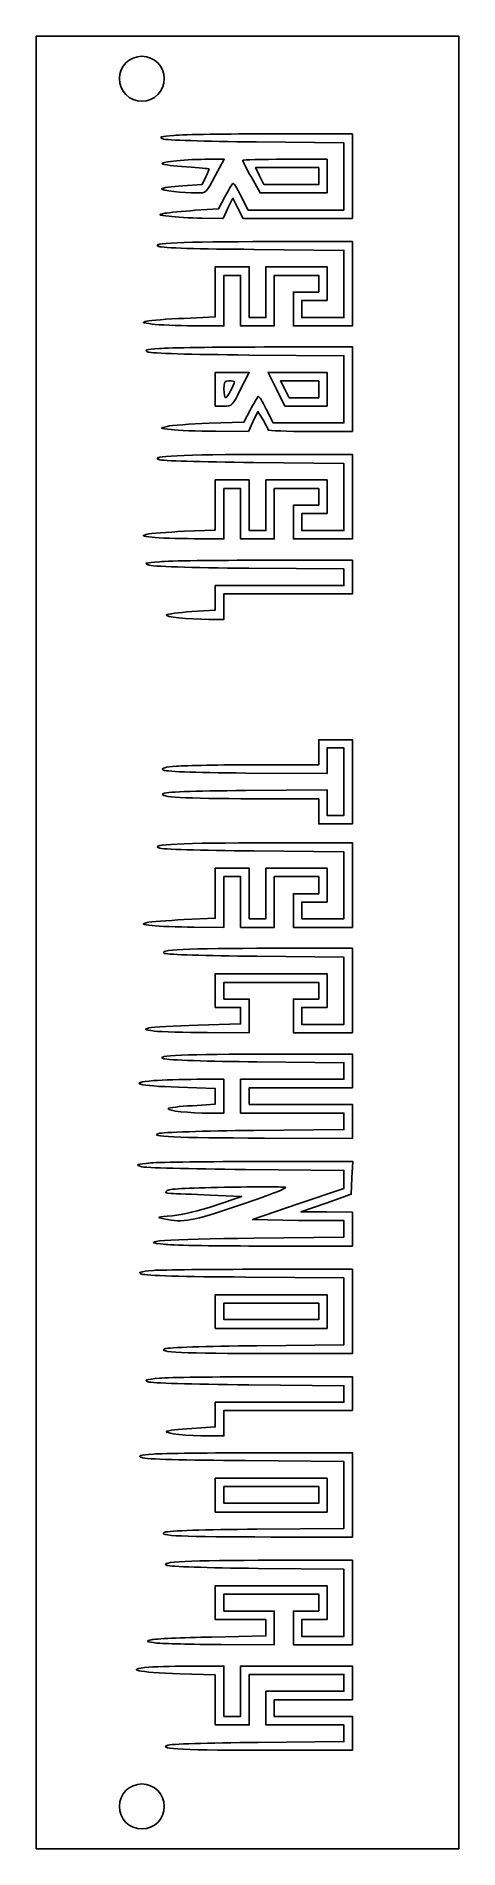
# Model space of a CAD drawing. Extents: x 133 to 163, y -169 to -41.
import ezdxf

# ---------------------------------------------------------------- set-up
doc = ezdxf.new("R2010")
doc.units = 0
doc.layers.add('LAYER_1', color=7, linetype='CONTINUOUS')

msp = doc.modelspace()

# ---------------------------------------------------------------- linework, layer by layer
at = {"layer": 'LAYER_1', "color": 7}
msp.add_lwpolyline([(133.4, -40.55), (163.41, -40.55), (163.41, -169.05), (133.4, -169.05), (133.4, -40.55)], dxfattribs=at)
at = {"layer": 'LAYER_1', "color": 250}
for points in [[(151.52, -51.07), (153.47, -51.07), (153.47, -49.86), (148.98, -49.86), (149.27, -50.45), (149.57, -51.07), (151.52, -51.07), (151.52, -51.07)], [(151.96, -64.38), (154.06, -64.38), (154.06, -66.77), (151.07, -66.77), (150.46, -65.57), (149.87, -64.38), (151.96, -64.38), (151.96, -64.38)], [(152.41, -66.18), (153.47, -66.18), (153.47, -64.98), (150.76, -64.98), (151.07, -65.57), (151.37, -66.18), (152.41, -66.18), (152.41, -66.18)], [(150.1, -129.77), (154.06, -129.77), (154.06, -132.16), (146.12, -132.16), (146.12, -129.77), (150.1, -129.77), (150.1, -129.77)], [(150.1, -131.54), (153.47, -131.54), (153.47, -130.36), (146.73, -130.36), (146.73, -131.54), (150.1, -131.54), (150.1, -131.54)], [(150.1, -142.78), (154.06, -142.78), (154.06, -145.18), (146.12, -145.18), (146.12, -142.78), (150.1, -142.78), (150.1, -142.78)], [(150.1, -144.56), (153.47, -144.56), (153.47, -143.38), (146.73, -143.38), (146.73, -144.56), (150.1, -144.56), (150.1, -144.56)]]:
    msp.add_lwpolyline(points, dxfattribs=at)
at = {"layer": 'LAYER_1', "color": 7}
for points in [[(142.5, -43.55), (142.5, -44.44), (141.78, -45.16), (140.91, -45.16), (140.02, -45.16), (139.31, -44.44), (139.31, -43.55), (139.31, -42.67), (140.02, -41.97), (140.91, -41.97), (141.78, -41.97), (142.5, -42.67), (142.5, -43.55), (142.5, -43.55), (142.5, -43.55), (142.5, -43.55)], [(142.5, -166.05), (142.5, -166.93), (141.78, -167.65), (140.91, -167.65), (140.02, -167.65), (139.31, -166.93), (139.31, -166.05), (139.31, -165.18), (140.02, -164.46), (140.91, -164.46), (141.78, -164.46), (142.5, -165.18), (142.5, -166.05), (142.5, -166.05), (142.5, -166.05), (142.5, -166.05)]]:
    msp.add_open_spline(points, degree=3, knots=[0, 0, 0, 0, 1, 1, 1, 2, 2, 2, 3, 3, 3, 4, 4, 4, 5, 5, 5, 5], dxfattribs=at)
at = {"layer": 'LAYER_1', "color": 250}
for points, knots in [([(143.2, -47.58), (143.86, -47.51), (146.97, -47.47), (150.12, -47.47), (150.12, -47.47), (155.86, -47.47), (155.86, -47.47), (155.86, -47.47), (155.86, -53.46), (155.86, -53.46), (155.86, -53.46), (148.09, -53.46), (148.09, -53.46), (148.09, -53.46), (147.73, -52.74), (147.73, -52.74), (147.73, -52.74), (147.37, -52.04), (147.37, -52.04), (147.37, -52.04), (147.01, -52.74), (147.01, -52.74), (147.01, -52.74), (146.67, -53.46), (146.67, -53.46), (146.67, -53.46), (145.17, -53.44), (145.17, -53.44), (144.34, -53.44), (143.28, -53.38), (142.84, -53.31), (142.04, -53.21), (142.04, -53.21), (142.54, -53.1), (142.82, -53.06), (143.81, -52.95), (144.7, -52.89), (144.7, -52.89), (146.35, -52.78), (146.35, -52.78), (146.35, -52.78), (146.8, -51.94), (146.8, -51.94), (147.05, -51.47), (147.31, -51.03), (147.37, -50.98), (147.41, -50.92), (147.69, -51.32), (147.94, -51.87), (147.94, -51.87), (148.45, -52.87), (148.45, -52.87), (148.45, -52.87), (155.26, -52.87), (155.26, -52.87), (155.26, -52.87), (155.26, -48.11), (155.26, -48.11), (155.26, -48.11), (149.02, -48.04), (149.02, -48.04), (145.23, -48), (142.63, -47.91), (142.4, -47.83), (142.1, -47.7), (142.23, -47.66), (143.2, -47.58), (143.2, -47.58), (143.2, -47.58), (143.2, -47.58), (143.2, -47.58), (143.2, -47.58), (143.2, -47.58)], [0, 0, 0, 0, 1, 1, 1, 2, 2, 2, 3, 3, 3, 4, 4, 4, 5, 5, 5, 6, 6, 6, 7, 7, 7, 8, 8, 8, 9, 9, 9, 10, 10, 10, 11, 11, 11, 12, 12, 12, 13, 13, 13, 14, 14, 14, 15, 15, 15, 16, 16, 16, 17, 17, 17, 18, 18, 18, 19, 19, 19, 20, 20, 20, 21, 21, 21, 22, 22, 22, 23, 23, 23, 24, 24, 24, 24]), ([(143.37, -49.38), (144, -49.31), (145.02, -49.27), (145.63, -49.27), (145.63, -49.27), (146.76, -49.27), (146.76, -49.27), (146.76, -49.27), (146.1, -50.45), (146.1, -50.45), (145.46, -51.66), (145.46, -51.66), (144.85, -51.66), (143.81, -51.66), (142.25, -51.47), (142.31, -51.36), (142.35, -51.3), (143.01, -51.2), (143.79, -51.15), (143.79, -51.15), (145.19, -51.05), (145.19, -51.05), (145.19, -51.05), (145.44, -50.52), (145.44, -50.52), (145.57, -50.24), (145.68, -49.99), (145.68, -49.97), (145.68, -49.93), (144.96, -49.86), (144.07, -49.8), (143.2, -49.76), (142.42, -49.65), (142.35, -49.59), (142.29, -49.52), (142.76, -49.42), (143.37, -49.38), (143.37, -49.38), (143.37, -49.38), (143.37, -49.38), (143.37, -49.38), (143.37, -49.38), (143.37, -49.38)], [0, 0, 0, 0, 1, 1, 1, 2, 2, 2, 3, 3, 3, 4, 4, 4, 5, 5, 5, 6, 6, 6, 7, 7, 7, 8, 8, 8, 9, 9, 9, 10, 10, 10, 11, 11, 11, 12, 12, 12, 13, 13, 13, 14, 14, 14, 14]), ([(151.07, -49.27), (151.07, -49.27), (154.06, -49.27), (154.06, -49.27), (154.06, -49.27), (154.06, -51.66), (154.06, -51.66), (154.06, -51.66), (149.3, -51.66), (149.3, -51.66), (149.3, -51.66), (148.68, -50.54), (148.68, -50.54), (148.34, -49.93), (148.07, -49.4), (148.07, -49.35), (148.07, -49.31), (149.42, -49.27), (151.07, -49.27), (151.07, -49.27), (151.07, -49.27), (151.07, -49.27)], [0, 0, 0, 0, 1, 1, 1, 2, 2, 2, 3, 3, 3, 4, 4, 4, 5, 5, 5, 6, 6, 6, 7, 7, 7, 7]), ([(141.27, -60.74), (141.51, -60.7), (142.71, -60.59), (143.92, -60.55), (143.92, -60.55), (146.12, -60.45), (146.12, -60.45), (146.12, -60.45), (146.12, -56.89), (146.12, -56.89), (146.12, -56.89), (148.53, -56.89), (148.53, -56.89), (148.53, -56.89), (148.53, -60.49), (148.53, -60.49), (148.53, -60.49), (149.72, -60.49), (149.72, -60.49), (149.72, -60.49), (149.72, -56.89), (149.72, -56.89), (149.72, -56.89), (154.06, -56.89), (154.06, -56.89), (154.06, -56.89), (154.06, -59.28), (154.06, -59.28), (154.06, -59.28), (152.26, -59.28), (152.26, -59.28), (152.26, -59.28), (152.26, -60.49), (152.26, -60.49), (152.26, -60.49), (155.26, -60.49), (155.26, -60.49), (155.26, -60.49), (155.26, -55.73), (155.26, -55.73), (155.26, -55.73), (148.85, -55.66), (148.85, -55.66), (144.98, -55.64), (142.33, -55.56), (142.1, -55.45), (141.49, -55.2), (143.56, -55.11), (149.97, -55.11), (149.97, -55.11), (155.86, -55.11), (155.86, -55.11), (155.86, -55.11), (155.86, -61.08), (155.86, -61.08), (155.86, -61.08), (151.67, -61.08), (151.67, -61.08), (151.67, -61.08), (151.67, -58.69), (151.67, -58.69), (151.67, -58.69), (153.47, -58.69), (153.47, -58.69), (153.47, -58.69), (153.47, -57.5), (153.47, -57.5), (153.47, -57.5), (150.31, -57.5), (150.31, -57.5), (150.31, -57.5), (150.31, -61.08), (150.31, -61.08), (150.31, -61.08), (147.92, -61.08), (147.92, -61.08), (147.92, -61.08), (147.92, -57.5), (147.92, -57.5), (147.92, -57.5), (146.73, -57.5), (146.73, -57.5), (146.73, -57.5), (146.73, -61.08), (146.73, -61.08), (146.73, -61.08), (144.6, -61.08), (144.6, -61.08), (143.43, -61.06), (142.1, -61.02), (141.63, -60.95), (140.91, -60.87), (140.87, -60.85), (141.27, -60.74), (141.27, -60.74), (141.27, -60.74), (141.27, -60.74)], [0, 0, 0, 0, 1, 1, 1, 2, 2, 2, 3, 3, 3, 4, 4, 4, 5, 5, 5, 6, 6, 6, 7, 7, 7, 8, 8, 8, 9, 9, 9, 10, 10, 10, 11, 11, 11, 12, 12, 12, 13, 13, 13, 14, 14, 14, 15, 15, 15, 16, 16, 16, 17, 17, 17, 18, 18, 18, 19, 19, 19, 20, 20, 20, 21, 21, 21, 22, 22, 22, 23, 23, 23, 24, 24, 24, 25, 25, 25, 26, 26, 26, 27, 27, 27, 28, 28, 28, 29, 29, 29, 30, 30, 30, 31, 31, 31, 32, 32, 32, 32]), ([(142.16, -62.69), (142.8, -62.63), (146.14, -62.58), (149.59, -62.58), (149.59, -62.58), (155.86, -62.58), (155.86, -62.58), (155.86, -62.58), (155.86, -68.57), (155.86, -68.57), (155.86, -68.57), (152.87, -68.57), (152.87, -68.57), (151.22, -68.57), (149.87, -68.51), (149.87, -68.45), (149.87, -68.38), (149.7, -68.07), (149.51, -67.75), (149.51, -67.75), (149.15, -67.16), (149.15, -67.16), (149.15, -67.16), (148.81, -67.85), (148.81, -67.85), (148.81, -67.85), (148.47, -68.57), (148.47, -68.57), (148.47, -68.57), (146.14, -68.55), (146.14, -68.55), (144.85, -68.55), (143.43, -68.49), (142.99, -68.43), (142.16, -68.34), (142.16, -68.34), (142.69, -68.21), (142.97, -68.13), (144.32, -68.04), (145.68, -67.98), (145.68, -67.98), (148.15, -67.9), (148.15, -67.9), (148.15, -67.9), (148.6, -67.05), (148.6, -67.05), (148.85, -66.58), (149.11, -66.14), (149.15, -66.1), (149.21, -66.03), (149.49, -66.44), (149.74, -66.99), (149.74, -66.99), (150.23, -67.96), (150.23, -67.96), (150.23, -67.96), (155.26, -67.96), (155.26, -67.96), (155.26, -67.96), (155.26, -63.2), (155.26, -63.2), (155.26, -63.2), (148.49, -63.15), (148.49, -63.15), (144.32, -63.11), (141.57, -63.03), (141.36, -62.94), (141.04, -62.79), (141.17, -62.77), (142.16, -62.69), (142.16, -62.69), (142.16, -62.69), (142.16, -62.69), (142.16, -62.69), (142.16, -62.69), (142.16, -62.69)], [0, 0, 0, 0, 1, 1, 1, 2, 2, 2, 3, 3, 3, 4, 4, 4, 5, 5, 5, 6, 6, 6, 7, 7, 7, 8, 8, 8, 9, 9, 9, 10, 10, 10, 11, 11, 11, 12, 12, 12, 13, 13, 13, 14, 14, 14, 15, 15, 15, 16, 16, 16, 17, 17, 17, 18, 18, 18, 19, 19, 19, 20, 20, 20, 21, 21, 21, 22, 22, 22, 23, 23, 23, 24, 24, 24, 25, 25, 25, 25]), ([(147.33, -64.38), (147.33, -64.38), (148.53, -64.38), (148.53, -64.38), (148.53, -64.38), (147.92, -65.57), (147.92, -65.57), (147.33, -66.77), (147.33, -66.77), (146.73, -66.77), (146.73, -66.77), (146.12, -66.77), (146.12, -66.77), (146.12, -66.77), (146.12, -64.38), (146.12, -64.38), (146.12, -64.38), (147.33, -64.38), (147.33, -64.38), (147.33, -64.38), (147.33, -64.38), (147.33, -64.38)], [0, 0, 0, 0, 1, 1, 1, 2, 2, 2, 3, 3, 3, 4, 4, 4, 5, 5, 5, 6, 6, 6, 7, 7, 7, 7]), ([(146.86, -66.18), (146.97, -66.18), (147.48, -65.23), (147.48, -65.04), (147.48, -65.02), (147.31, -64.98), (147.09, -64.98), (146.78, -64.98), (146.73, -65.04), (146.73, -65.57), (146.73, -65.91), (146.78, -66.18), (146.86, -66.18), (146.86, -66.18), (146.86, -66.18), (146.86, -66.18)], [0, 0, 0, 0, 1, 1, 1, 2, 2, 2, 3, 3, 3, 4, 4, 4, 5, 5, 5, 5]), ([(141.27, -75.85), (141.51, -75.81), (142.71, -75.71), (143.92, -75.64), (143.92, -75.64), (146.12, -75.56), (146.12, -75.56), (146.12, -75.56), (146.12, -72), (146.12, -72), (146.12, -72), (148.53, -72), (148.53, -72), (148.53, -72), (148.53, -75.6), (148.53, -75.6), (148.53, -75.6), (149.72, -75.6), (149.72, -75.6), (149.72, -75.6), (149.72, -72), (149.72, -72), (149.72, -72), (154.06, -72), (154.06, -72), (154.06, -72), (154.06, -74.39), (154.06, -74.39), (154.06, -74.39), (152.26, -74.39), (152.26, -74.39), (152.26, -74.39), (152.26, -75.6), (152.26, -75.6), (152.26, -75.6), (155.26, -75.6), (155.26, -75.6), (155.26, -75.6), (155.26, -70.84), (155.26, -70.84), (155.26, -70.84), (148.85, -70.77), (148.85, -70.77), (144.98, -70.73), (142.33, -70.65), (142.1, -70.56), (141.49, -70.31), (143.56, -70.2), (149.97, -70.2), (149.97, -70.2), (155.86, -70.2), (155.86, -70.2), (155.86, -70.2), (155.86, -76.19), (155.86, -76.19), (155.86, -76.19), (151.67, -76.19), (151.67, -76.19), (151.67, -76.19), (151.67, -73.8), (151.67, -73.8), (151.67, -73.8), (153.47, -73.8), (153.47, -73.8), (153.47, -73.8), (153.47, -72.62), (153.47, -72.62), (153.47, -72.62), (150.31, -72.62), (150.31, -72.62), (150.31, -72.62), (150.31, -76.19), (150.31, -76.19), (150.31, -76.19), (147.92, -76.19), (147.92, -76.19), (147.92, -76.19), (147.92, -72.62), (147.92, -72.62), (147.92, -72.62), (146.73, -72.62), (146.73, -72.62), (146.73, -72.62), (146.73, -76.19), (146.73, -76.19), (146.73, -76.19), (144.6, -76.17), (144.6, -76.17), (143.43, -76.17), (142.1, -76.13), (141.63, -76.07), (140.91, -75.98), (140.87, -75.96), (141.27, -75.85), (141.27, -75.85), (141.27, -75.85), (141.27, -75.85), (141.27, -75.85), (141.27, -75.85), (141.27, -75.85)], [0, 0, 0, 0, 1, 1, 1, 2, 2, 2, 3, 3, 3, 4, 4, 4, 5, 5, 5, 6, 6, 6, 7, 7, 7, 8, 8, 8, 9, 9, 9, 10, 10, 10, 11, 11, 11, 12, 12, 12, 13, 13, 13, 14, 14, 14, 15, 15, 15, 16, 16, 16, 17, 17, 17, 18, 18, 18, 19, 19, 19, 20, 20, 20, 21, 21, 21, 22, 22, 22, 23, 23, 23, 24, 24, 24, 25, 25, 25, 26, 26, 26, 27, 27, 27, 28, 28, 28, 29, 29, 29, 30, 30, 30, 31, 31, 31, 32, 32, 32, 33, 33, 33, 33]), ([(142.16, -77.8), (142.8, -77.74), (146.14, -77.7), (149.59, -77.7), (149.59, -77.7), (155.86, -77.7), (155.86, -77.7), (155.86, -77.7), (155.86, -80.09), (155.86, -80.09), (155.86, -80.09), (146.73, -80.09), (146.73, -80.09), (146.73, -80.09), (146.73, -81.89), (146.73, -81.89), (146.73, -81.89), (145.66, -81.89), (145.66, -81.89), (144.13, -81.89), (142.5, -81.72), (142.65, -81.57), (142.71, -81.51), (143.52, -81.4), (144.45, -81.34), (144.45, -81.34), (146.12, -81.23), (146.12, -81.23), (146.12, -81.23), (146.12, -79.5), (146.12, -79.5), (146.12, -79.5), (155.26, -79.5), (155.26, -79.5), (155.26, -79.5), (155.26, -78.31), (155.26, -78.31), (155.26, -78.31), (148.49, -78.27), (148.49, -78.27), (144.32, -78.23), (141.57, -78.14), (141.36, -78.03), (141.04, -77.91), (141.17, -77.87), (142.16, -77.8), (142.16, -77.8), (142.16, -77.8), (142.16, -77.8), (142.16, -77.8), (142.16, -77.8), (142.16, -77.8)], [0, 0, 0, 0, 1, 1, 1, 2, 2, 2, 3, 3, 3, 4, 4, 4, 5, 5, 5, 6, 6, 6, 7, 7, 7, 8, 8, 8, 9, 9, 9, 10, 10, 10, 11, 11, 11, 12, 12, 12, 13, 13, 13, 14, 14, 14, 15, 15, 15, 16, 16, 16, 17, 17, 17, 17]), ([(143.37, -92.3), (144, -92.26), (146.54, -92.2), (149, -92.2), (149, -92.2), (153.47, -92.2), (153.47, -92.2), (153.47, -92.2), (153.47, -90.42), (153.47, -90.42), (153.47, -90.42), (155.86, -90.42), (155.86, -90.42), (155.86, -90.42), (155.86, -96.39), (155.86, -96.39), (155.86, -96.39), (153.47, -96.39), (153.47, -96.39), (153.47, -96.39), (153.47, -94.61), (153.47, -94.61), (153.47, -94.61), (148.85, -94.61), (148.85, -94.61), (143.79, -94.59), (142.12, -94.5), (142.4, -94.25), (142.5, -94.12), (144.39, -94.06), (148.3, -94.02), (148.3, -94.02), (154.06, -93.97), (154.06, -93.97), (154.06, -93.97), (154.06, -95.79), (154.06, -95.79), (154.06, -95.79), (155.26, -95.79), (155.26, -95.79), (155.26, -95.79), (155.26, -91.01), (155.26, -91.01), (155.26, -91.01), (154.06, -91.01), (154.06, -91.01), (154.06, -91.01), (154.06, -92.83), (154.06, -92.83), (154.06, -92.83), (148.3, -92.79), (148.3, -92.79), (144.39, -92.75), (142.5, -92.68), (142.4, -92.56), (142.27, -92.45), (142.54, -92.36), (143.37, -92.3), (143.37, -92.3), (143.37, -92.3), (143.37, -92.3), (143.37, -92.3), (143.37, -92.3), (143.37, -92.3)], [0, 0, 0, 0, 1, 1, 1, 2, 2, 2, 3, 3, 3, 4, 4, 4, 5, 5, 5, 6, 6, 6, 7, 7, 7, 8, 8, 8, 9, 9, 9, 10, 10, 10, 11, 11, 11, 12, 12, 12, 13, 13, 13, 14, 14, 14, 15, 15, 15, 16, 16, 16, 17, 17, 17, 18, 18, 18, 19, 19, 19, 20, 20, 20, 21, 21, 21, 21]), ([(141.27, -103.39), (141.51, -103.33), (142.71, -103.24), (143.92, -103.18), (143.92, -103.18), (146.12, -103.08), (146.12, -103.08), (146.12, -103.08), (146.12, -99.54), (146.12, -99.54), (146.12, -99.54), (148.53, -99.54), (148.53, -99.54), (148.53, -99.54), (148.53, -103.12), (148.53, -103.12), (148.53, -103.12), (149.72, -103.12), (149.72, -103.12), (149.72, -103.12), (149.72, -99.54), (149.72, -99.54), (149.72, -99.54), (154.06, -99.54), (154.06, -99.54), (154.06, -99.54), (154.06, -101.93), (154.06, -101.93), (154.06, -101.93), (152.26, -101.93), (152.26, -101.93), (152.26, -101.93), (152.26, -103.12), (152.26, -103.12), (152.26, -103.12), (155.26, -103.12), (155.26, -103.12), (155.26, -103.12), (155.26, -98.38), (155.26, -98.38), (155.26, -98.38), (148.85, -98.31), (148.85, -98.31), (144.98, -98.27), (142.33, -98.19), (142.1, -98.1), (141.49, -97.83), (143.56, -97.74), (149.97, -97.74), (149.97, -97.74), (155.86, -97.74), (155.86, -97.74), (155.86, -97.74), (155.86, -103.73), (155.86, -103.73), (155.86, -103.73), (151.67, -103.73), (151.67, -103.73), (151.67, -103.73), (151.67, -101.34), (151.67, -101.34), (151.67, -101.34), (153.47, -101.34), (153.47, -101.34), (153.47, -101.34), (153.47, -100.13), (153.47, -100.13), (153.47, -100.13), (150.31, -100.13), (150.31, -100.13), (150.31, -100.13), (150.31, -103.73), (150.31, -103.73), (150.31, -103.73), (147.92, -103.73), (147.92, -103.73), (147.92, -103.73), (147.92, -100.13), (147.92, -100.13), (147.92, -100.13), (146.73, -100.13), (146.73, -100.13), (146.73, -100.13), (146.73, -103.73), (146.73, -103.73), (146.73, -103.73), (144.6, -103.71), (144.6, -103.71), (143.43, -103.71), (142.1, -103.65), (141.63, -103.6), (140.91, -103.5), (140.87, -103.48), (141.27, -103.39), (141.27, -103.39), (141.27, -103.39), (141.27, -103.39), (141.27, -103.39), (141.27, -103.39), (141.27, -103.39)], [0, 0, 0, 0, 1, 1, 1, 2, 2, 2, 3, 3, 3, 4, 4, 4, 5, 5, 5, 6, 6, 6, 7, 7, 7, 8, 8, 8, 9, 9, 9, 10, 10, 10, 11, 11, 11, 12, 12, 12, 13, 13, 13, 14, 14, 14, 15, 15, 15, 16, 16, 16, 17, 17, 17, 18, 18, 18, 19, 19, 19, 20, 20, 20, 21, 21, 21, 22, 22, 22, 23, 23, 23, 24, 24, 24, 25, 25, 25, 26, 26, 26, 27, 27, 27, 28, 28, 28, 29, 29, 29, 30, 30, 30, 31, 31, 31, 32, 32, 32, 33, 33, 33, 33]), ([(141.42, -110.86), (141.68, -110.8), (143.22, -110.72), (144.89, -110.65), (144.89, -110.65), (147.92, -110.57), (147.92, -110.57), (147.92, -110.57), (147.92, -109.4), (147.92, -109.4), (147.92, -109.4), (146.12, -109.4), (146.12, -109.4), (146.12, -109.4), (146.12, -107.01), (146.12, -107.01), (146.12, -107.01), (154.06, -107.01), (154.06, -107.01), (154.06, -107.01), (154.06, -109.4), (154.06, -109.4), (154.06, -109.4), (152.26, -109.4), (152.26, -109.4), (152.26, -109.4), (152.26, -110.61), (152.26, -110.61), (152.26, -110.61), (155.26, -110.61), (155.26, -110.61), (155.26, -110.61), (155.26, -105.85), (155.26, -105.85), (155.26, -105.85), (149.08, -105.78), (149.08, -105.78), (145.36, -105.74), (142.78, -105.66), (142.54, -105.57), (141.95, -105.32), (144, -105.21), (150.18, -105.21), (150.18, -105.21), (155.86, -105.21), (155.86, -105.21), (155.86, -105.21), (155.86, -111.2), (155.86, -111.2), (155.86, -111.2), (151.67, -111.2), (151.67, -111.2), (151.67, -111.2), (151.67, -108.81), (151.67, -108.81), (151.67, -108.81), (153.47, -108.81), (153.47, -108.81), (153.47, -108.81), (153.47, -107.63), (153.47, -107.63), (153.47, -107.63), (146.73, -107.63), (146.73, -107.63), (146.73, -107.63), (146.73, -108.81), (146.73, -108.81), (146.73, -108.81), (148.53, -108.81), (148.53, -108.81), (148.53, -108.81), (148.53, -111.2), (148.53, -111.2), (148.53, -111.2), (145.57, -111.18), (145.57, -111.18), (143.94, -111.18), (142.25, -111.14), (141.8, -111.08), (141.04, -110.99), (141.02, -110.97), (141.42, -110.86), (141.42, -110.86), (141.42, -110.86), (141.42, -110.86), (141.42, -110.86), (141.42, -110.86), (141.42, -110.86)], [0, 0, 0, 0, 1, 1, 1, 2, 2, 2, 3, 3, 3, 4, 4, 4, 5, 5, 5, 6, 6, 6, 7, 7, 7, 8, 8, 8, 9, 9, 9, 10, 10, 10, 11, 11, 11, 12, 12, 12, 13, 13, 13, 14, 14, 14, 15, 15, 15, 16, 16, 16, 17, 17, 17, 18, 18, 18, 19, 19, 19, 20, 20, 20, 21, 21, 21, 22, 22, 22, 23, 23, 23, 24, 24, 24, 25, 25, 25, 26, 26, 26, 27, 27, 27, 28, 28, 28, 29, 29, 29, 29]), ([(142.1, -118.34), (142.29, -118.25), (145.34, -118.17), (148.85, -118.12), (148.85, -118.12), (155.26, -118.06), (155.26, -118.06), (155.26, -118.06), (155.26, -116.9), (155.26, -116.9), (155.26, -116.9), (147.92, -116.9), (147.92, -116.9), (147.92, -116.9), (147.92, -114.5), (147.92, -114.5), (147.92, -114.5), (155.26, -114.5), (155.26, -114.5), (155.26, -114.5), (155.26, -113.32), (155.26, -113.32), (155.26, -113.32), (149.08, -113.26), (149.08, -113.26), (145.66, -113.24), (142.71, -113.13), (142.46, -113.04), (141.72, -112.81), (143.96, -112.71), (150.21, -112.71), (150.21, -112.71), (155.86, -112.71), (155.86, -112.71), (155.86, -112.71), (155.86, -115.1), (155.86, -115.1), (155.86, -115.1), (148.53, -115.1), (148.53, -115.1), (148.53, -115.1), (148.53, -116.28), (148.53, -116.28), (148.53, -116.28), (155.86, -116.28), (155.86, -116.28), (155.86, -116.28), (155.86, -118.7), (155.86, -118.7), (155.86, -118.7), (149.61, -118.67), (149.61, -118.67), (143.2, -118.65), (141.38, -118.57), (142.1, -118.34), (142.1, -118.34), (142.1, -118.34), (142.1, -118.34), (142.1, -118.34), (142.1, -118.34), (142.1, -118.34)], [0, 0, 0, 0, 1, 1, 1, 2, 2, 2, 3, 3, 3, 4, 4, 4, 5, 5, 5, 6, 6, 6, 7, 7, 7, 8, 8, 8, 9, 9, 9, 10, 10, 10, 11, 11, 11, 12, 12, 12, 13, 13, 13, 14, 14, 14, 15, 15, 15, 16, 16, 16, 17, 17, 17, 18, 18, 18, 19, 19, 19, 20, 20, 20, 20]), ([(141.74, -114.59), (142.37, -114.55), (143.75, -114.5), (144.81, -114.5), (144.81, -114.5), (146.73, -114.5), (146.73, -114.5), (146.73, -114.5), (146.73, -116.9), (146.73, -116.9), (146.73, -116.9), (145.72, -116.9), (145.72, -116.9), (144.3, -116.9), (142.69, -116.73), (142.78, -116.58), (142.82, -116.52), (143.58, -116.41), (144.49, -116.37), (144.49, -116.37), (146.12, -116.26), (146.12, -116.26), (146.12, -116.26), (146.12, -115.14), (146.12, -115.14), (146.12, -115.14), (143.5, -115.06), (143.5, -115.06), (140.64, -114.97), (139.83, -114.76), (141.74, -114.59), (141.74, -114.59), (141.74, -114.59), (141.74, -114.59)], [0, 0, 0, 0, 1, 1, 1, 2, 2, 2, 3, 3, 3, 4, 4, 4, 5, 5, 5, 6, 6, 6, 7, 7, 7, 8, 8, 8, 9, 9, 9, 10, 10, 10, 11, 11, 11, 11]), ([(141.55, -120.43), (142.2, -120.37), (145.7, -120.33), (149.3, -120.33), (149.3, -120.33), (155.88, -120.33), (155.88, -120.33), (155.88, -120.33), (155.82, -121.49), (155.82, -121.49), (155.82, -121.49), (155.77, -122.65), (155.77, -122.65), (155.77, -122.65), (153.99, -123.27), (153.99, -123.27), (153.99, -123.27), (152.2, -123.9), (152.2, -123.9), (152.2, -123.9), (154.02, -123.9), (154.02, -123.9), (154.02, -123.9), (155.86, -123.92), (155.86, -123.92), (155.86, -123.92), (155.86, -126.32), (155.86, -126.32), (155.86, -126.32), (149.76, -126.32), (149.76, -126.32), (146.4, -126.32), (143.2, -126.27), (142.61, -126.21), (140.28, -126), (142.61, -125.83), (148.85, -125.77), (148.85, -125.77), (155.26, -125.68), (155.26, -125.68), (155.26, -125.68), (155.26, -124.52), (155.26, -124.52), (155.26, -124.52), (152.01, -124.5), (152.01, -124.5), (152.01, -124.5), (148.77, -124.45), (148.77, -124.45), (148.77, -124.45), (152.01, -123.33), (152.01, -123.33), (152.01, -123.33), (155.26, -122.23), (155.26, -122.23), (155.26, -122.23), (155.26, -120.96), (155.26, -120.96), (155.26, -120.96), (148.26, -120.9), (148.26, -120.9), (144.24, -120.85), (141.08, -120.77), (140.83, -120.69), (140.43, -120.56), (140.51, -120.52), (141.55, -120.43), (141.55, -120.43), (141.55, -120.43), (141.55, -120.43), (141.55, -120.43), (141.55, -120.43), (141.55, -120.43)], [0, 0, 0, 0, 1, 1, 1, 2, 2, 2, 3, 3, 3, 4, 4, 4, 5, 5, 5, 6, 6, 6, 7, 7, 7, 8, 8, 8, 9, 9, 9, 10, 10, 10, 11, 11, 11, 12, 12, 12, 13, 13, 13, 14, 14, 14, 15, 15, 15, 16, 16, 16, 17, 17, 17, 18, 18, 18, 19, 19, 19, 20, 20, 20, 21, 21, 21, 22, 22, 22, 23, 23, 23, 24, 24, 24, 24]), ([(143.07, -124.18), (143.83, -124.09), (144.94, -123.84), (146.12, -123.44), (146.12, -123.44), (148, -122.8), (148, -122.8), (148, -122.8), (145.76, -122.72), (145.76, -122.72), (144.53, -122.65), (143.28, -122.61), (142.99, -122.59), (142.59, -122.59), (142.52, -122.53), (142.67, -122.4), (142.78, -122.27), (143.98, -122.21), (146.78, -122.15), (148.94, -122.12), (150.86, -122.12), (151.07, -122.15), (151.31, -122.19), (150.23, -122.61), (147.92, -123.4), (144.3, -124.6), (143.98, -124.67), (142.46, -124.39), (141.91, -124.28), (141.97, -124.26), (143.07, -124.18), (143.07, -124.18), (143.07, -124.18), (143.07, -124.18), (143.07, -124.18), (143.07, -124.18), (143.07, -124.18)], [0, 0, 0, 0, 1, 1, 1, 2, 2, 2, 3, 3, 3, 4, 4, 4, 5, 5, 5, 6, 6, 6, 7, 7, 7, 8, 8, 8, 9, 9, 9, 10, 10, 10, 11, 11, 11, 12, 12, 12, 12]), ([(141.72, -128.05), (142.35, -128.01), (145.8, -127.97), (149.38, -127.97), (149.38, -127.97), (155.86, -127.97), (155.86, -127.97), (155.86, -127.97), (155.86, -133.94), (155.86, -133.94), (155.86, -133.94), (150.06, -133.94), (150.06, -133.94), (143.79, -133.94), (141.93, -133.85), (142.54, -133.6), (142.78, -133.51), (145.36, -133.43), (149.08, -133.39), (149.08, -133.39), (155.26, -133.32), (155.26, -133.32), (155.26, -133.32), (155.26, -128.58), (155.26, -128.58), (155.26, -128.58), (148.26, -128.52), (148.26, -128.52), (143.92, -128.5), (141.13, -128.41), (140.91, -128.31), (140.6, -128.18), (140.72, -128.14), (141.72, -128.05), (141.72, -128.05), (141.72, -128.05), (141.72, -128.05), (141.72, -128.05), (141.72, -128.05), (141.72, -128.05)], [0, 0, 0, 0, 1, 1, 1, 2, 2, 2, 3, 3, 3, 4, 4, 4, 5, 5, 5, 6, 6, 6, 7, 7, 7, 8, 8, 8, 9, 9, 9, 10, 10, 10, 11, 11, 11, 12, 12, 12, 13, 13, 13, 13]), ([(142.16, -135.69), (142.8, -135.63), (146.14, -135.59), (149.59, -135.59), (149.59, -135.59), (155.86, -135.59), (155.86, -135.59), (155.86, -135.59), (155.86, -137.98), (155.86, -137.98), (155.86, -137.98), (146.73, -137.98), (146.73, -137.98), (146.73, -137.98), (146.73, -139.78), (146.73, -139.78), (146.73, -139.78), (145.66, -139.78), (145.66, -139.78), (144.13, -139.78), (142.5, -139.61), (142.65, -139.46), (142.71, -139.4), (143.52, -139.31), (144.45, -139.25), (144.45, -139.25), (146.12, -139.14), (146.12, -139.14), (146.12, -139.14), (146.12, -137.39), (146.12, -137.39), (146.12, -137.39), (155.26, -137.39), (155.26, -137.39), (155.26, -137.39), (155.26, -136.22), (155.26, -136.22), (155.26, -136.22), (148.49, -136.16), (148.49, -136.16), (144.32, -136.12), (141.57, -136.03), (141.36, -135.95), (141.04, -135.82), (141.17, -135.78), (142.16, -135.69), (142.16, -135.69), (142.16, -135.69), (142.16, -135.69), (142.16, -135.69), (142.16, -135.69), (142.16, -135.69)], [0, 0, 0, 0, 1, 1, 1, 2, 2, 2, 3, 3, 3, 4, 4, 4, 5, 5, 5, 6, 6, 6, 7, 7, 7, 8, 8, 8, 9, 9, 9, 10, 10, 10, 11, 11, 11, 12, 12, 12, 13, 13, 13, 14, 14, 14, 15, 15, 15, 16, 16, 16, 17, 17, 17, 17]), ([(141.72, -141.07), (142.35, -141.03), (145.8, -140.98), (149.38, -140.98), (149.38, -140.98), (155.86, -140.98), (155.86, -140.98), (155.86, -140.98), (155.86, -146.95), (155.86, -146.95), (155.86, -146.95), (150.06, -146.95), (150.06, -146.95), (143.79, -146.95), (141.93, -146.87), (142.54, -146.61), (142.78, -146.51), (145.36, -146.42), (149.08, -146.4), (149.08, -146.4), (155.26, -146.34), (155.26, -146.34), (155.26, -146.34), (155.26, -141.6), (155.26, -141.6), (155.26, -141.6), (148.26, -141.53), (148.26, -141.53), (143.92, -141.51), (141.13, -141.43), (140.91, -141.32), (140.6, -141.2), (140.72, -141.15), (141.72, -141.07), (141.72, -141.07), (141.72, -141.07), (141.72, -141.07), (141.72, -141.07), (141.72, -141.07), (141.72, -141.07)], [0, 0, 0, 0, 1, 1, 1, 2, 2, 2, 3, 3, 3, 4, 4, 4, 5, 5, 5, 6, 6, 6, 7, 7, 7, 8, 8, 8, 9, 9, 9, 10, 10, 10, 11, 11, 11, 12, 12, 12, 13, 13, 13, 13]), ([(141.57, -154.23), (141.82, -154.17), (143.75, -154.09), (145.87, -154.04), (145.87, -154.04), (149.72, -153.96), (149.72, -153.96), (149.72, -153.96), (149.72, -152.8), (149.72, -152.8), (149.72, -152.8), (146.12, -152.8), (146.12, -152.8), (146.12, -152.8), (146.12, -150.4), (146.12, -150.4), (146.12, -150.4), (154.06, -150.4), (154.06, -150.4), (154.06, -150.4), (154.06, -152.8), (154.06, -152.8), (154.06, -152.8), (152.26, -152.8), (152.26, -152.8), (152.26, -152.8), (152.26, -154), (152.26, -154), (152.26, -154), (155.26, -154), (155.26, -154), (155.26, -154), (155.26, -149.24), (155.26, -149.24), (155.26, -149.24), (149.17, -149.18), (149.17, -149.18), (145.44, -149.13), (142.92, -149.05), (142.69, -148.96), (142.1, -148.71), (144.13, -148.6), (150.27, -148.6), (150.27, -148.6), (155.86, -148.6), (155.86, -148.6), (155.86, -148.6), (155.86, -154.59), (155.86, -154.59), (155.86, -154.59), (151.67, -154.59), (151.67, -154.59), (151.67, -154.59), (151.67, -152.2), (151.67, -152.2), (151.67, -152.2), (153.47, -152.2), (153.47, -152.2), (153.47, -152.2), (153.47, -151), (153.47, -151), (153.47, -151), (146.73, -151), (146.73, -151), (146.73, -151), (146.73, -152.2), (146.73, -152.2), (146.73, -152.2), (150.31, -152.2), (150.31, -152.2), (150.31, -152.2), (150.31, -154.59), (150.31, -154.59), (150.31, -154.59), (146.54, -154.57), (146.54, -154.57), (144.47, -154.57), (142.4, -154.51), (141.95, -154.47), (141.19, -154.36), (141.17, -154.34), (141.57, -154.23), (141.57, -154.23), (141.57, -154.23), (141.57, -154.23)], [0, 0, 0, 0, 1, 1, 1, 2, 2, 2, 3, 3, 3, 4, 4, 4, 5, 5, 5, 6, 6, 6, 7, 7, 7, 8, 8, 8, 9, 9, 9, 10, 10, 10, 11, 11, 11, 12, 12, 12, 13, 13, 13, 14, 14, 14, 15, 15, 15, 16, 16, 16, 17, 17, 17, 18, 18, 18, 19, 19, 19, 20, 20, 20, 21, 21, 21, 22, 22, 22, 23, 23, 23, 24, 24, 24, 25, 25, 25, 26, 26, 26, 27, 27, 27, 28, 28, 28, 28]), ([(141.4, -156.18), (142.06, -156.14), (143.52, -156.1), (144.66, -156.1), (144.66, -156.1), (146.73, -156.1), (146.73, -156.1), (146.73, -156.1), (146.73, -159.67), (146.73, -159.67), (146.73, -159.67), (147.92, -159.67), (147.92, -159.67), (147.92, -159.67), (147.92, -156.1), (147.92, -156.1), (147.92, -156.1), (155.86, -156.1), (155.86, -156.1), (155.86, -156.1), (155.86, -158.49), (155.86, -158.49), (155.86, -158.49), (150.31, -158.49), (150.31, -158.49), (150.31, -158.49), (150.31, -159.67), (150.31, -159.67), (150.31, -159.67), (155.86, -159.67), (155.86, -159.67), (155.86, -159.67), (155.86, -162.07), (155.86, -162.07), (155.86, -162.07), (150.14, -162.07), (150.14, -162.07), (143.94, -162.07), (142.08, -161.98), (142.69, -161.73), (142.92, -161.62), (145.49, -161.54), (149.17, -161.52), (149.17, -161.52), (155.26, -161.45), (155.26, -161.45), (155.26, -161.45), (155.26, -160.27), (155.26, -160.27), (155.26, -160.27), (149.72, -160.27), (149.72, -160.27), (149.72, -160.27), (149.72, -157.88), (149.72, -157.88), (149.72, -157.88), (155.26, -157.88), (155.26, -157.88), (155.26, -157.88), (155.26, -156.69), (155.26, -156.69), (155.26, -156.69), (148.53, -156.69), (148.53, -156.69), (148.53, -156.69), (148.53, -160.27), (148.53, -160.27), (148.53, -160.27), (146.12, -160.27), (146.12, -160.27), (146.12, -160.27), (146.12, -156.73), (146.12, -156.73), (146.12, -156.73), (143.62, -156.65), (143.62, -156.65), (140.58, -156.54), (139.62, -156.33), (141.4, -156.18), (141.4, -156.18), (141.4, -156.18), (141.4, -156.18)], [0, 0, 0, 0, 1, 1, 1, 2, 2, 2, 3, 3, 3, 4, 4, 4, 5, 5, 5, 6, 6, 6, 7, 7, 7, 8, 8, 8, 9, 9, 9, 10, 10, 10, 11, 11, 11, 12, 12, 12, 13, 13, 13, 14, 14, 14, 15, 15, 15, 16, 16, 16, 17, 17, 17, 18, 18, 18, 19, 19, 19, 20, 20, 20, 21, 21, 21, 22, 22, 22, 23, 23, 23, 24, 24, 24, 25, 25, 25, 26, 26, 26, 27, 27, 27, 27])]:
    msp.add_open_spline(points, degree=3, knots=knots, dxfattribs=at)

doc.saveas('drawing.dxf')
